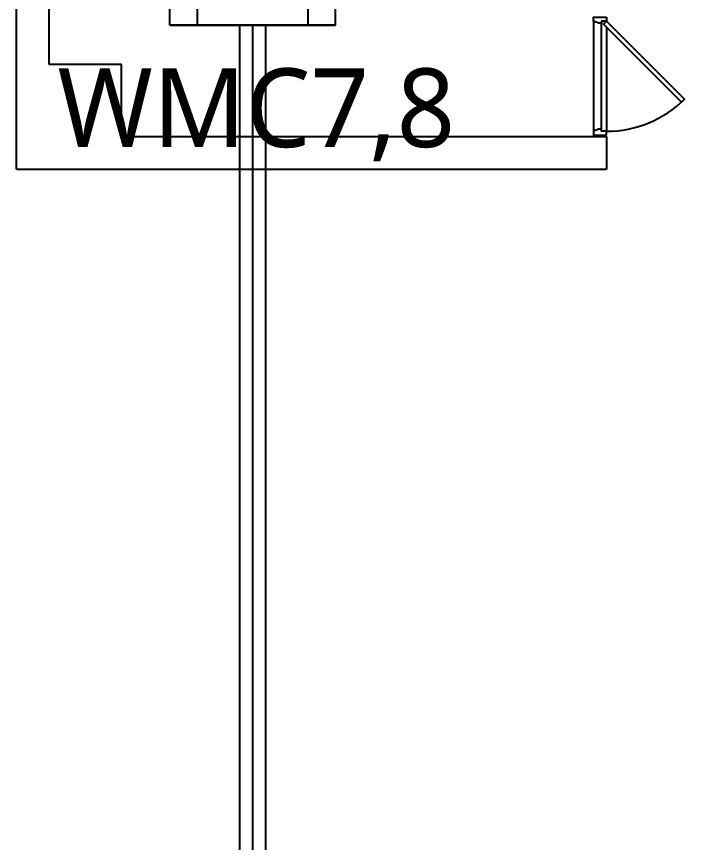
# Model space of a CAD drawing. Header units: millimetres. Extents: x -38475 to 94728, y -31127 to 90245.
# Drawn here: x 67175 to 72269, y 10263 to 16560 of the extents above; entities that cross this region are included whole.
import ezdxf
from ezdxf.enums import TextEntityAlignment as Align

# ---------------------------------------------------------------- set-up
doc = ezdxf.new("R2010")
doc.units = ezdxf.units.MM
for name, color, linetype in [('DR SYM', 6, 'Continuous'), ('e-plan', 9, 'Continuous'), ('E-TEXT', 6, 'Continuous'), ('레이스웨이', 3, 'Continuous'), ('유도배선', 6, 'Continuous')]:
    doc.layers.add(name, color=color, linetype=linetype)
doc.styles.add('1', font='malgun_0.ttf')

# ---------------------------------------------------------------- blocks, each defined once
blk = doc.blocks.new('xr_plan$0$Dor_900_45')
at = {"layer": 'e-plan'}
for p, q in [((855, 10), (45, 10)), ((75.7, 50), (870, 50)), ((30, -50), (870, -50))]:
    blk.add_line(p, q, dxfattribs=at)
for points in [[(30, 50), (52.9, 27.1), (646.8, 621.1), (624, 644), (30, 50)], [(0, 50), (30, 50), (30, 10), (45, 10), (45, -10), (30, -50), (0, -50), (0, 50)], [(900, 50), (870, 50), (870, 10), (855, 10), (855, -10), (870, -50), (900, -50), (900, 50)]]:
    blk.add_lwpolyline(points, dxfattribs=at)
blk.add_arc((30, 50), 840, 0, 45, dxfattribs=at)
blk = doc.blocks.new('Xref-지하2층')
at = {"layer": 'e-plan', "linetype": 'Continuous'}
for p, q in [((70700, 27300), (70700, 35450)), ((70950, 28100), (70950, 31900)), ((71500, 27550), (75200, 27550)), ((75200, 27550), (75200, 27300)), ((70700, 27300), (75200, 27300))]:
    blk.add_line(p, q, dxfattribs=at)
at = {"layer": 'e-plan'}
for p, q in [((71500, 28100), (70950, 28100)), ((71500, 27550), (71500, 28100))]:
    blk.add_line(p, q, dxfattribs=at)
at = {"layer": 'e-plan', "linetype": 'Continuous', "rotation": 270}
blk.add_blockref('xr_plan$0$Dor_900_45', (75150, 28460), dxfattribs=at)
blk = doc.blocks.new('A$C61602750')
at = {"layer": 'e-plan'}
blk.add_blockref('Xref-지하2층', (-3525, -11905), dxfattribs=at)
blk = doc.blocks.new('Module Controller')
at = {"layer": 'DR SYM'}
for p, q in [((0, 199.9), (280.8, 199.9)), ((0, 0), (0, 199.9)), ((46.8, 199.9), (46.8, 0)), ((234.1, 199.9), (234.1, 0)), ((280.9, 0), (280.9, 199.9)), ((92.6, 50.2), (92.6, 149.7)), ((92.6, 149.7), (131.8, 149.7)), ((140.4, 118.4), (131.8, 149.7)), ((140.4, 118.4), (149, 149.7)), ((188.3, 149.7), (149, 149.7)), ((188.3, 50.2), (188.3, 149.7)), ((119.2, 50.2), (119.2, 79.8)), ((127.4, 50.2), (119.2, 79.8)), ((153.4, 50.2), (161.6, 79.8)), ((161.6, 50.2), (161.6, 79.8)), ((92.6, 50.2), (119.2, 50.2)), ((127.4, 50.2), (153.4, 50.2)), ((188.3, 50.2), (161.6, 50.2)), ((0, 0), (280.8, 0)), ((280.8, 0), (0, 0))]:
    blk.add_line(p, q, dxfattribs=at)

msp = doc.modelspace()

# ---------------------------------------------------------------- linework, layer by layer
at = {"layer": '레이스웨이'}
for points in [[(68875, 16495.1), (68875, 5695)], [(69075, 16495.1), (69075, 5695)]]:
    msp.add_lwpolyline(points, dxfattribs=at)
at = {"layer": '유도배선'}
msp.add_lwpolyline([(68975, 16495.1), (68975, 5695)], dxfattribs=at)

# ---------------------------------------------------------------- block references
at = {"layer": 'DR SYM', "xscale": 4.5, "yscale": 4.5, "zscale": 4.5}
msp.add_blockref('Module Controller', (68343.1, 16495.1), dxfattribs=at)
at = {"layer": 'e-plan'}
msp.add_blockref('A$C61602750', (0, 0), dxfattribs=at)

# ---------------------------------------------------------------- texts
at = {"layer": 'E-TEXT', "style": '1'}
msp.add_text('WMC7,8', height=600, dxfattribs=at).set_placement((69004.3, 15864.4), align=Align.MIDDLE_CENTER)

doc.saveas('drawing.dxf')
